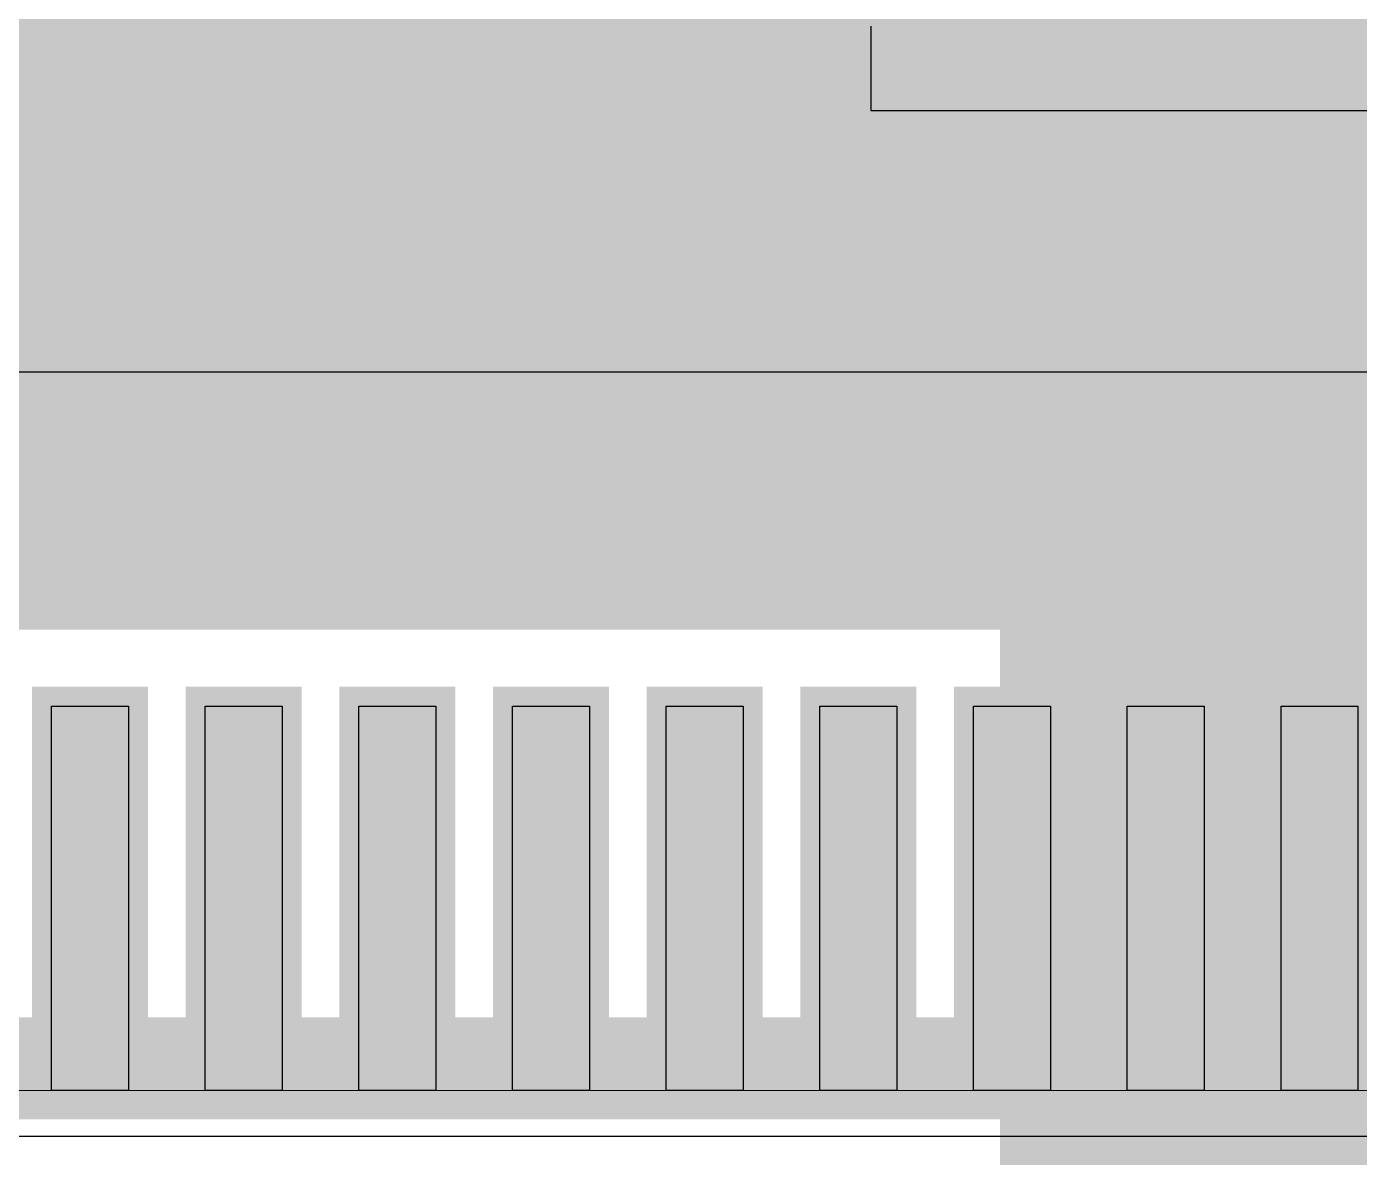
# Model space of a CAD drawing. Header units: inches. Extents: x -6 to 283, y -12 to 154.
# Drawn here: x 20.825 to 24.294, y -8.786 to -5.842 of the extents above; entities that cross this region are included whole.
import ezdxf

# ---------------------------------------------------------------- set-up
doc = ezdxf.new("R2010")
doc.units = ezdxf.units.IN
for name, color, linetype in [('Bottom Layer', 5, 'Continuous'), ('Bottom Paste', 16, 'Continuous'), ('Bottom Solder', 6, 'Continuous'), ('Signal L1', 76, 'Continuous'), ('Signal L2', 6, 'Continuous'), ('Top Layer', 1, 'Continuous'), ('Top Paste', 8, 'Continuous'), ('Top Solder', 216, 'Continuous')]:
    doc.layers.add(name, color=color, linetype=linetype)

# ---------------------------------------------------------------- blocks, each defined once
blk = doc.blocks.new('QFN_64_EP_7_5_7_5__55')
at = {"layer": 'Top Layer'}
for points in [[(-3.1, 3.1), (3.1, 3.1), (3.1, -3.1), (-3.1, -3.1)], [(3.3499, 1.9001), (4.3499, 1.9001), (4.3499, 1.7001), (3.3499, 1.7001)], [(3.3499, 1.5001), (4.3499, 1.5001), (4.3499, 1.3001), (3.3499, 1.3001)], [(3.3499, 1.1), (4.3499, 1.1), (4.3499, 0.9), (3.3499, 0.9)], [(3.3499, 0.6999), (4.3499, 0.6999), (4.3499, 0.4999), (3.3499, 0.4999)], [(3.3499, 0.2999), (4.3499, 0.2999), (4.3499, 0.0999), (3.3499, 0.0999)], [(3.3499, -0.0999), (4.3499, -0.0999), (4.3499, -0.2999), (3.3499, -0.2999)], [(3.3499, -0.5), (4.3499, -0.5), (4.3499, -0.7), (3.3499, -0.7)], [(3.3499, -0.9), (4.3499, -0.9), (4.3499, -1.1), (3.3499, -1.1)], [(3.3499, -1.3), (4.3499, -1.3), (4.3499, -1.5), (3.3499, -1.5)]]:
    blk.add_hatch(color=1, dxfattribs=at).paths.add_polyline_path(points)
at = {"layer": 'Top Solder'}
for points in [[(-3.1508, 3.1508), (3.1508, 3.1508), (3.1508, -3.1508), (-3.1508, -3.1508)], [(3.2991, 1.9509), (4.4007, 1.9509), (4.4007, 1.6493), (3.2991, 1.6493)], [(3.2991, 1.5509), (4.4007, 1.5509), (4.4007, 1.2493), (3.2991, 1.2493)], [(3.2991, 1.1508), (4.4007, 1.1508), (4.4007, 0.8492), (3.2991, 0.8492)], [(3.2991, 0.7507), (4.4007, 0.7507), (4.4007, 0.4491), (3.2991, 0.4491)], [(3.2991, 0.3507), (4.4007, 0.3507), (4.4007, 0.0491), (3.2991, 0.0491)], [(3.2991, -0.0491), (4.4007, -0.0491), (4.4007, -0.3507), (3.2991, -0.3507)], [(3.2991, -0.4492), (4.4007, -0.4492), (4.4007, -0.7508), (3.2991, -0.7508)], [(3.2991, -0.8492), (4.4007, -0.8492), (4.4007, -1.1508), (3.2991, -1.1508)], [(3.2991, -1.2492), (4.4007, -1.2492), (4.4007, -1.5508), (3.2991, -1.5508)]]:
    blk.add_hatch(color=216, dxfattribs=at).paths.add_polyline_path(points)
at = {"layer": 'Top Paste'}
for p, q in [((2.48, 2.48), (2.48, -2.48)), ((3.3499, 1.7001), (3.3499, 1.9001)), ((3.3499, 1.9001), (4.3499, 1.9001)), ((4.3499, 1.9001), (4.3499, 1.7001)), ((4.3499, 1.7001), (3.3499, 1.7001)), ((3.3499, 1.3), (3.3499, 1.5)), ((3.3499, 1.5), (4.3499, 1.5)), ((4.3499, 1.5), (4.3499, 1.3)), ((4.3499, 1.3), (3.3499, 1.3)), ((3.3499, 0.9), (3.3499, 1.1)), ((3.3499, 1.1), (4.3499, 1.1)), ((4.3499, 1.1), (4.3499, 0.9)), ((4.3499, 0.9), (3.3499, 0.9)), ((3.3499, 0.5), (3.3499, 0.6999)), ((3.3499, 0.6999), (4.3499, 0.6999)), ((4.3499, 0.6999), (4.3499, 0.5)), ((4.3499, 0.5), (3.3499, 0.5)), ((3.3499, 0.0999), (3.3499, 0.2999)), ((3.3499, 0.2999), (4.3499, 0.2999)), ((4.3499, 0.2999), (4.3499, 0.0999)), ((4.3499, 0.0999), (3.3499, 0.0999)), ((3.3499, -0.2999), (3.3499, -0.0999)), ((3.3499, -0.0999), (4.3499, -0.0999)), ((4.3499, -0.0999), (4.3499, -0.2999)), ((4.3499, -0.2999), (3.3499, -0.2999)), ((3.3499, -0.6999), (3.3499, -0.4999)), ((3.3499, -0.4999), (4.3499, -0.4999)), ((4.3499, -0.4999), (4.3499, -0.6999)), ((4.3499, -0.6999), (3.3499, -0.6999)), ((3.3499, -1.1), (3.3499, -0.9)), ((3.3499, -0.9), (4.3499, -0.9)), ((4.3499, -0.9), (4.3499, -1.1)), ((4.3499, -1.1), (3.3499, -1.1)), ((3.3499, -1.5), (3.3499, -1.3)), ((3.3499, -1.3), (4.3499, -1.3)), ((4.3499, -1.3), (4.3499, -1.5)), ((4.3499, -1.5), (3.3499, -1.5))]:
    blk.add_line(p, q, dxfattribs=at)
blk = doc.blocks.new('0630CDMCCDS_3R3MC_B_181')
at = {"layer": 'Bottom Layer'}
blk.add_hatch(color=5, dxfattribs=at).paths.add_polyline_path([(-4.2, 1.6), (-1.8, 1.6), (-1.8, -1.6), (-4.2, -1.6)])
at = {"layer": 'Bottom Paste'}
blk.add_hatch(color=16, dxfattribs=at).paths.add_polyline_path([(-4.2, 1.6), (-1.8, 1.6), (-1.8, -1.6), (-4.2, -1.6)])
at = {"layer": 'Bottom Solder'}
blk.add_hatch(color=6, dxfattribs=at).paths.add_polyline_path([(-4.2508, 1.6508), (-1.7492, 1.6508), (-1.7492, -1.6508), (-4.2508, -1.6508)])

msp = doc.modelspace()

# ---------------------------------------------------------------- hatches: boundary and pattern name
at = {"layer": 'Bottom Layer'}
for points in [[(23.9566, -9.5826), (26.3566, -9.5826), (26.3566, -3.0879), (23.9566, -3.0879)], [(23.3589, -9.5826), (26.3566, -9.5826), (26.3566, -6.3826), (23.3589, -6.3826)]]:
    msp.add_hatch(color=5, dxfattribs=at).paths.add_polyline_path(points)
at = {"layer": 'Top Layer'}
msp.add_hatch(color=1, dxfattribs=at).paths.add_polyline_path([(24.0902, -9.3554), (24.2902, -9.3554), (24.2902, -8.1115), (24.0902, -8.1115)])

# ---------------------------------------------------------------- linework, layer by layer
at = {"layer": 'Bottom Layer'}
for p, q in [((23.0224, -5.8408), (23.0224, -6.0609)), ((23.0224, -6.0609), (26.3566, -6.0609))]:
    msp.add_line(p, q, dxfattribs=at)
for points in [[(17.6005, -6.0609, 0.1778, 0.1778, 0), (23.0224, -6.0609, 0.1778, 0.1778, 0)], [(23.0224, -6.0609, 0.1778, 0.1778, 0), (23.433, -6.4715, 0.1778, 0.1778, 0)], [(23.433, -6.4715, 0.1778, 0.1778, 0), (23.4478, -6.4715, 0.1778, 0.1778, 0)], [(23.4478, -6.4715, 0.1778, 0.1778, 0), (23.5553, -6.579, 0.1778, 0.1778, 0)], [(23.5553, -6.5938, 0.254, 0.254, 0), (23.6099, -6.5938, 0.254, 0.254, 0)], [(23.6099, -6.5938, 0.254, 0.254, 0), (23.7244, -6.7083, 0.254, 0.254, 0)], [(23.5553, -6.5938, 0.1778, 0.1778, 0), (23.5553, -6.579, 0.1778, 0.1778, 0)], [(23.7244, -6.7083, 0.254, 0.254, 0), (24.0836, -6.7083, 0.254, 0.254, 0)], [(24.0836, -6.7083, 0.254, 0.254, 0), (25.1566, -7.7813, 0.254, 0.254, 0)]]:
    msp.add_lwpolyline(points, format="xyseb", dxfattribs=at)
for points in [[(22.978, -6.0609, 0.0889, 0.0889, 1), (23.0669, -6.0609, 0.0889, 0.0889, 1)], [(22.978, -6.0609, 0.0889, 0.0889, 1), (23.0669, -6.0609, 0.0889, 0.0889, 1)], [(23.3885, -6.4715, 0.0889, 0.0889, 1), (23.4774, -6.4715, 0.0889, 0.0889, 1)], [(23.3885, -6.4715, 0.0889, 0.0889, 1), (23.4774, -6.4715, 0.0889, 0.0889, 1)], [(23.4033, -6.4715, 0.0889, 0.0889, 1), (23.4922, -6.4715, 0.0889, 0.0889, 1)], [(23.4033, -6.4715, 0.0889, 0.0889, 1), (23.4922, -6.4715, 0.0889, 0.0889, 1)], [(23.4918, -6.5938, 0.127, 0.127, 1), (23.6188, -6.5938, 0.127, 0.127, 1)], [(23.5464, -6.5938, 0.127, 0.127, 1), (23.6734, -6.5938, 0.127, 0.127, 1)], [(23.5464, -6.5938, 0.127, 0.127, 1), (23.6734, -6.5938, 0.127, 0.127, 1)], [(23.5109, -6.579, 0.0889, 0.0889, 1), (23.5998, -6.579, 0.0889, 0.0889, 1)], [(23.5109, -6.579, 0.0889, 0.0889, 1), (23.5998, -6.579, 0.0889, 0.0889, 1)], [(23.5109, -6.5938, 0.0889, 0.0889, 1), (23.5998, -6.5938, 0.0889, 0.0889, 1)], [(23.6609, -6.7083, 0.127, 0.127, 1), (23.7879, -6.7083, 0.127, 0.127, 1)], [(23.6609, -6.7083, 0.127, 0.127, 1), (23.7879, -6.7083, 0.127, 0.127, 1)], [(24.0201, -6.7083, 0.127, 0.127, 1), (24.1471, -6.7083, 0.127, 0.127, 1)], [(24.0201, -6.7083, 0.127, 0.127, 1), (24.1471, -6.7083, 0.127, 0.127, 1)]]:
    msp.add_lwpolyline(points, format="xyseb", close=True, dxfattribs=at)
at = {"layer": 'Signal L1'}
msp.add_lwpolyline([(19.2384, -8.6231, 0.127, 0.127, 0), (30.8779, -8.6231, 0.127, 0.127, 0)], format="xyseb", dxfattribs=at)
at = {"layer": 'Signal L2'}
msp.add_line((15.8957, -8.7307), (25.2871, -8.7307), dxfattribs=at)
msp.add_lwpolyline([(15.8957, -8.5105, 0.1778, 0.1778, 0), (25.2871, -8.5105, 0.1778, 0.1778, 0)], format="xyseb", dxfattribs=at)
at = {"layer": 'Top Layer'}
msp.add_line((17.5577, -8.6114), (26.7353, -8.6115), dxfattribs=at)

# ---------------------------------------------------------------- block references
for name, p, rotation in [('QFN_64_EP_7_5_7_5__55', (22.3901, -4.2616), 270), ('0630CDMCCDS_3R3MC_B_181', (22.1566, -7.9826), 180)]:
    msp.add_blockref(name, p, dxfattribs=dict(rotation=rotation))

doc.saveas('drawing.dxf')
